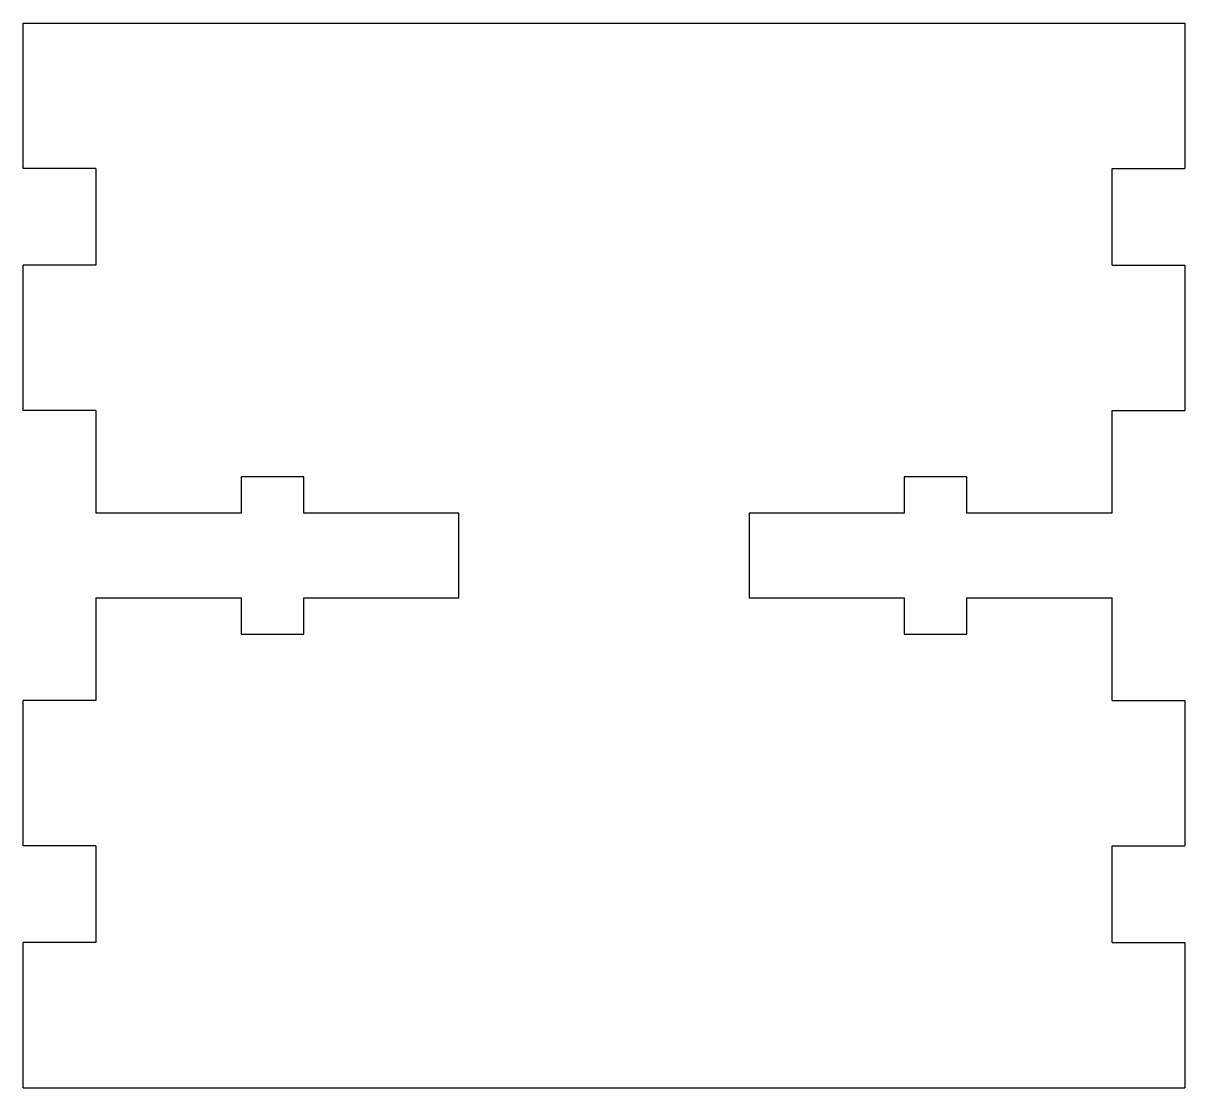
# Model space of a CAD drawing. Header units: millimetres. Extents: x -24 to 24, y -22 to 22.
import ezdxf

# ---------------------------------------------------------------- set-up
doc = ezdxf.new("R2010")
doc.units = ezdxf.units.MM
doc.layers.add('Shape2DView006', color=7, linetype='CONTINUOUS')

msp = doc.modelspace()

# ---------------------------------------------------------------- linework, layer by layer
at = {"layer": 'Shape2DView006'}
for p, q in [((-24, 16), (-24, 22)), ((-24, 22), (24, 22)), ((24, 22), (24, 16)), ((-21, 16), (-24, 16)), ((-21, 16), (-21, 12)), ((21, 16), (24, 16)), ((21, 12), (21, 16)), ((-24, 6), (-24, 12)), ((-21, 12), (-24, 12)), ((21, 12), (24, 12)), ((24, 12), (24, 6)), ((-21, 6), (-24, 6)), ((-21, 6), (-21, 1.75)), ((21, 6), (24, 6)), ((21, 1.75), (21, 6)), ((-12.4, 3.25), (-15, 3.25)), ((-15, 3.25), (-15, 1.75)), ((-12.4, 1.75), (-12.4, 3.25)), ((15, 3.25), (12.4, 3.25)), ((12.4, 3.25), (12.4, 1.75)), ((15, 1.75), (15, 3.25)), ((-15, 1.75), (-21, 1.75)), ((-6, 1.75), (-12.4, 1.75)), ((-6, -1.75), (-6, 1.75)), ((12.4, 1.75), (6, 1.75)), ((6, 1.75), (6, -1.75)), ((21, 1.75), (15, 1.75)), ((-21, -1.75), (-21, -6)), ((-21, -1.75), (-15, -1.75)), ((-15, -1.75), (-15, -3.25)), ((-12.4, -3.25), (-12.4, -1.75)), ((-12.4, -1.75), (-6, -1.75)), ((6, -1.75), (12.4, -1.75)), ((12.4, -1.75), (12.4, -3.25)), ((15, -3.25), (15, -1.75)), ((15, -1.75), (21, -1.75)), ((21, -6), (21, -1.75)), ((-15, -3.25), (-12.4, -3.25)), ((12.4, -3.25), (15, -3.25)), ((-24, -12), (-24, -6)), ((-21, -6), (-24, -6)), ((21, -6), (24, -6)), ((24, -6), (24, -12)), ((-21, -12), (-24, -12)), ((-21, -12), (-21, -16)), ((21, -12), (24, -12)), ((21, -16), (21, -12)), ((-24, -22), (-24, -16)), ((-21, -16), (-24, -16)), ((21, -16), (24, -16)), ((24, -16), (24, -22)), ((-24, -22), (24, -22))]:
    msp.add_line(p, q, dxfattribs=at)

doc.saveas('drawing.dxf')
